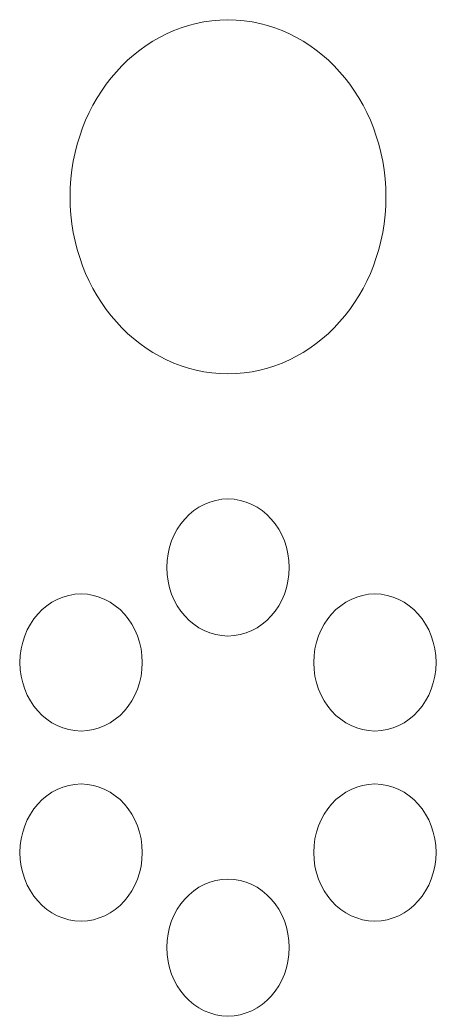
# Model space of a CAD drawing. Header units: millimetres. Extents: x -1200 to 1200, y -590 to 590.
# Drawn here: x -684 to -465, y -581 to -54 of the extents above; entities that cross this region are included whole.
import ezdxf

# ---------------------------------------------------------------- set-up
doc = ezdxf.new("R2010")
doc.units = ezdxf.units.MM
doc.header["$MEASUREMENT"] = 0
doc.layers.add('Layer 1', color=7, linetype='Continuous')

msp = doc.modelspace()

# ---------------------------------------------------------------- linework, layer by layer
at = {"layer": 'Layer 1', "color": 250, "lineweight": 9}
for points, knots in [([(-657.8992, -147.5223), (-657.8992, -147.5223), (-657.7877, -142.7006), (-657.7877, -142.7006), (-657.7877, -142.7006), (-657.4703, -137.9461), (-657.4703, -137.9461), (-657.4703, -137.9461), (-656.9386, -133.2638), (-656.9386, -133.2638), (-656.9386, -133.2638), (-656.2009, -128.6632), (-656.2009, -128.6632), (-656.2009, -128.6632), (-655.2703, -124.1443), (-655.2703, -124.1443), (-655.2703, -124.1443), (-654.1466, -119.712), (-654.1466, -119.712), (-654.1466, -119.712), (-652.8388, -115.3709), (-652.8388, -115.3709), (-652.8388, -115.3709), (-651.3464, -111.1309), (-651.3464, -111.1309), (-651.3464, -111.1309), (-649.6783, -106.9918), (-649.6783, -106.9918), (-649.6783, -106.9918), (-647.8342, -102.9633), (-647.8342, -102.9633), (-647.8342, -102.9633), (-645.8272, -99.0453), (-645.8272, -99.0453), (-645.8272, -99.0453), (-643.6575, -95.2523), (-643.6575, -95.2523), (-643.6575, -95.2523), (-641.3331, -91.5843), (-641.3331, -91.5843), (-641.3331, -91.5843), (-638.8501, -88.0509), (-638.8501, -88.0509), (-638.8501, -88.0509), (-636.2256, -84.6522), (-636.2256, -84.6522), (-636.2256, -84.6522), (-633.4596, -81.4024), (-633.4596, -81.4024), (-633.4596, -81.4024), (-630.5693, -78.3017), (-630.5693, -78.3017), (-630.5693, -78.3017), (-627.5331, -75.3596), (-627.5331, -75.3596), (-627.5331, -75.3596), (-624.381, -72.5858), (-624.381, -72.5858), (-624.381, -72.5858), (-621.1091, -69.9754), (-621.1091, -69.9754), (-621.1091, -69.9754), (-617.7255, -67.5429), (-617.7255, -67.5429), (-617.7255, -67.5429), (-614.2347, -65.2931), (-614.2347, -65.2931), (-614.2347, -65.2931), (-610.6368, -63.2308), (-610.6368, -63.2308), (-610.6368, -63.2308), (-606.9445, -61.3559), (-606.9445, -61.3559), (-606.9445, -61.3559), (-603.1664, -59.683), (-603.1664, -59.683), (-603.1664, -59.683), (-599.2897, -58.2119), (-599.2897, -58.2119), (-599.2897, -58.2119), (-595.3359, -56.9572), (-595.3359, -56.9572), (-595.3359, -56.9572), (-591.3004, -55.9092), (-591.3004, -55.9092), (-591.3004, -55.9092), (-587.1965, -55.0872), (-587.1965, -55.0872), (-587.1965, -55.0872), (-583.0239, -54.491), (-583.0239, -54.491), (-583.0239, -54.491), (-578.7827, -54.1353), (-578.7827, -54.1353), (-578.7827, -54.1353), (-574.4815, -54.0151), (-574.4815, -54.0151), (-574.4815, -54.0151), (-570.1802, -54.1353), (-570.1802, -54.1353), (-570.1802, -54.1353), (-565.9434, -54.491), (-565.9434, -54.491), (-565.9434, -54.491), (-561.7706, -55.0872), (-561.7706, -55.0872), (-561.7706, -55.0872), (-557.6624, -55.9092), (-557.6624, -55.9092), (-557.6624, -55.9092), (-553.6312, -56.9572), (-553.6312, -56.9572), (-553.6312, -56.9572), (-549.6731, -58.2119), (-549.6731, -58.2119), (-549.6731, -58.2119), (-545.805, -59.683), (-545.805, -59.683), (-545.805, -59.683), (-542.0185, -61.3559), (-542.0185, -61.3559), (-542.0185, -61.3559), (-538.3261, -63.2308), (-538.3261, -63.2308), (-538.3261, -63.2308), (-534.7324, -65.2931), (-534.7324, -65.2931), (-534.7324, -65.2931), (-531.2416, -67.5429), (-531.2416, -67.5429), (-531.2416, -67.5429), (-527.858, -69.9754), (-527.858, -69.9754), (-527.858, -69.9754), (-524.5818, -72.5858), (-524.5818, -72.5858), (-524.5818, -72.5858), (-521.4298, -75.3596), (-521.4298, -75.3596), (-521.4298, -75.3596), (-518.4023, -78.3017), (-518.4023, -78.3017), (-518.4023, -78.3017), (-515.5033, -81.4024), (-515.5033, -81.4024), (-515.5033, -81.4024), (-512.733, -84.657), (-512.733, -84.657), (-512.733, -84.657), (-510.1128, -88.0509), (-510.1128, -88.0509), (-510.1128, -88.0509), (-507.6341, -91.5843), (-507.6341, -91.5843), (-507.6341, -91.5843), (-505.3055, -95.2523), (-505.3055, -95.2523), (-505.3055, -95.2523), (-503.1356, -99.0453), (-503.1356, -99.0453), (-503.1356, -99.0453), (-501.1287, -102.9633), (-501.1287, -102.9633), (-501.1287, -102.9633), (-499.2887, -106.9918), (-499.2887, -106.9918), (-499.2887, -106.9918), (-497.6164, -111.1309), (-497.6164, -111.1309), (-497.6164, -111.1309), (-496.1284, -115.3709), (-496.1284, -115.3709), (-496.1284, -115.3709), (-494.8161, -119.712), (-494.8161, -119.712), (-494.8161, -119.712), (-493.6925, -124.1395), (-493.6925, -124.1395), (-493.6925, -124.1395), (-492.7619, -128.6632), (-492.7619, -128.6632), (-492.7619, -128.6632), (-492.0245, -133.2638), (-492.0245, -133.2638), (-492.0245, -133.2638), (-491.5012, -137.9461), (-491.5012, -137.9461), (-491.5012, -137.9461), (-491.1752, -142.7006), (-491.1752, -142.7006), (-491.1752, -142.7006), (-491.0681, -147.5223), (-491.0681, -147.5223), (-491.0681, -147.5223), (-491.1752, -152.344), (-491.1752, -152.344), (-491.1752, -152.344), (-491.5012, -157.0985), (-491.5012, -157.0985), (-491.5012, -157.0985), (-492.0245, -161.776), (-492.0245, -161.776), (-492.0245, -161.776), (-492.7619, -166.3814), (-492.7619, -166.3814), (-492.7619, -166.3814), (-493.6925, -170.9003), (-493.6925, -170.9003), (-493.6925, -170.9003), (-494.8161, -175.3279), (-494.8161, -175.3279), (-494.8161, -175.3279), (-496.1284, -179.6689), (-496.1284, -179.6689), (-496.1284, -179.6689), (-497.6164, -183.9137), (-497.6164, -183.9137), (-497.6164, -183.9137), (-499.2887, -188.048), (-499.2887, -188.048), (-499.2887, -188.048), (-501.1287, -192.0765), (-501.1287, -192.0765), (-501.1287, -192.0765), (-503.1356, -195.9945), (-503.1356, -195.9945), (-503.1356, -195.9945), (-505.3055, -199.7875), (-505.3055, -199.7875), (-505.3055, -199.7875), (-507.6341, -203.4555), (-507.6341, -203.4555), (-507.6341, -203.4555), (-510.1128, -206.9937), (-510.1128, -206.9937), (-510.1128, -206.9937), (-512.733, -210.3877), (-512.733, -210.3877), (-512.733, -210.3877), (-515.5033, -213.6374), (-515.5033, -213.6374), (-515.5033, -213.6374), (-518.4023, -216.7429), (-518.4023, -216.7429), (-518.4023, -216.7429), (-521.4298, -219.6801), (-521.4298, -219.6801), (-521.4298, -219.6801), (-524.5818, -222.4588), (-524.5818, -222.4588), (-524.5818, -222.4588), (-527.858, -225.0692), (-527.858, -225.0692), (-527.858, -225.0692), (-531.2416, -227.5017), (-531.2416, -227.5017), (-531.2416, -227.5017), (-534.7324, -229.7515), (-534.7324, -229.7515), (-534.7324, -229.7515), (-538.3261, -231.8138), (-538.3261, -231.8138), (-538.3261, -231.8138), (-542.0185, -233.6887), (-542.0185, -233.6887), (-542.0185, -233.6887), (-545.805, -235.3616), (-545.805, -235.3616), (-545.805, -235.3616), (-549.6731, -236.8279), (-549.6731, -236.8279), (-549.6731, -236.8279), (-553.6312, -238.0874), (-553.6312, -238.0874), (-553.6312, -238.0874), (-557.6624, -239.1306), (-557.6624, -239.1306), (-557.6624, -239.1306), (-561.7706, -239.9479), (-561.7706, -239.9479), (-561.7706, -239.9479), (-565.9434, -240.5439), (-565.9434, -240.5439), (-565.9434, -240.5439), (-570.1802, -240.9093), (-570.1802, -240.9093), (-570.1802, -240.9093), (-574.4815, -241.0295), (-574.4815, -241.0295), (-574.4815, -241.0295), (-578.7827, -240.9093), (-578.7827, -240.9093), (-578.7827, -240.9093), (-583.0239, -240.5439), (-583.0239, -240.5439), (-583.0239, -240.5439), (-587.1965, -239.9479), (-587.1965, -239.9479), (-587.1965, -239.9479), (-591.3047, -239.1306), (-591.3047, -239.1306), (-591.3047, -239.1306), (-595.3359, -238.0874), (-595.3359, -238.0874), (-595.3359, -238.0874), (-599.2897, -236.8279), (-599.2897, -236.8279), (-599.2897, -236.8279), (-603.1578, -235.3616), (-603.1578, -235.3616), (-603.1578, -235.3616), (-606.9445, -233.6887), (-606.9445, -233.6887), (-606.9445, -233.6887), (-610.6368, -231.8138), (-610.6368, -231.8138), (-610.6368, -231.8138), (-614.2347, -229.7515), (-614.2347, -229.7515), (-614.2347, -229.7515), (-617.7255, -227.5017), (-617.7255, -227.5017), (-617.7255, -227.5017), (-621.1091, -225.0692), (-621.1091, -225.0692), (-621.1091, -225.0692), (-624.381, -222.4588), (-624.381, -222.4588), (-624.381, -222.4588), (-627.5331, -219.6801), (-627.5331, -219.6801), (-627.5331, -219.6801), (-630.5693, -216.7429), (-630.5693, -216.7429), (-630.5693, -216.7429), (-633.4596, -213.6374), (-633.4596, -213.6374), (-633.4596, -213.6374), (-636.2256, -210.3877), (-636.2256, -210.3877), (-636.2256, -210.3877), (-638.8501, -206.9937), (-638.8501, -206.9937), (-638.8501, -206.9937), (-641.3331, -203.4555), (-641.3331, -203.4555), (-641.3331, -203.4555), (-643.6575, -199.7875), (-643.6575, -199.7875), (-643.6575, -199.7875), (-645.8272, -195.9945), (-645.8272, -195.9945), (-645.8272, -195.9945), (-647.8342, -192.0765), (-647.8342, -192.0765), (-647.8342, -192.0765), (-649.6783, -188.048), (-649.6783, -188.048), (-649.6783, -188.048), (-651.3464, -183.9137), (-651.3464, -183.9137), (-651.3464, -183.9137), (-652.8388, -179.6689), (-652.8388, -179.6689), (-652.8388, -179.6689), (-654.1466, -175.3279), (-654.1466, -175.3279), (-654.1466, -175.3279), (-655.2703, -170.9003), (-655.2703, -170.9003), (-655.2703, -170.9003), (-656.2009, -166.3766), (-656.2009, -166.3766), (-656.2009, -166.3766), (-656.9386, -161.776), (-656.9386, -161.776), (-656.9386, -161.776), (-657.4703, -157.0985), (-657.4703, -157.0985), (-657.4703, -157.0985), (-657.7877, -152.344), (-657.7877, -152.344), (-657.7877, -152.344), (-657.8992, -147.5223), (-657.8992, -147.5223)], [0, 0, 0, 0, 0.0078125, 0.0078125, 0.0078125, 0.015625, 0.015625, 0.015625, 0.0234375, 0.0234375, 0.0234375, 0.03125, 0.03125, 0.03125, 0.0390625, 0.0390625, 0.0390625, 0.046875, 0.046875, 0.046875, 0.0546875, 0.0546875, 0.0546875, 0.0625, 0.0625, 0.0625, 0.0703125, 0.0703125, 0.0703125, 0.078125, 0.078125, 0.078125, 0.0859375, 0.0859375, 0.0859375, 0.09375, 0.09375, 0.09375, 0.1015625, 0.1015625, 0.1015625, 0.109375, 0.109375, 0.109375, 0.1171875, 0.1171875, 0.1171875, 0.125, 0.125, 0.125, 0.1328125, 0.1328125, 0.1328125, 0.140625, 0.140625, 0.140625, 0.1484375, 0.1484375, 0.1484375, 0.15625, 0.15625, 0.15625, 0.1640625, 0.1640625, 0.1640625, 0.171875, 0.171875, 0.171875, 0.1796875, 0.1796875, 0.1796875, 0.1875, 0.1875, 0.1875, 0.1953125, 0.1953125, 0.1953125, 0.203125, 0.203125, 0.203125, 0.2109375, 0.2109375, 0.2109375, 0.21875, 0.21875, 0.21875, 0.2265625, 0.2265625, 0.2265625, 0.234375, 0.234375, 0.234375, 0.2421875, 0.2421875, 0.2421875, 0.25, 0.25, 0.25, 0.2578125, 0.2578125, 0.2578125, 0.265625, 0.265625, 0.265625, 0.2734375, 0.2734375, 0.2734375, 0.28125, 0.28125, 0.28125, 0.2890625, 0.2890625, 0.2890625, 0.296875, 0.296875, 0.296875, 0.3046875, 0.3046875, 0.3046875, 0.3125, 0.3125, 0.3125, 0.3203125, 0.3203125, 0.3203125, 0.328125, 0.328125, 0.328125, 0.3359375, 0.3359375, 0.3359375, 0.34375, 0.34375, 0.34375, 0.3515625, 0.3515625, 0.3515625, 0.359375, 0.359375, 0.359375, 0.3671875, 0.3671875, 0.3671875, 0.375, 0.375, 0.375, 0.3828125, 0.3828125, 0.3828125, 0.390625, 0.390625, 0.390625, 0.3984375, 0.3984375, 0.3984375, 0.40625, 0.40625, 0.40625, 0.4140625, 0.4140625, 0.4140625, 0.421875, 0.421875, 0.421875, 0.4296875, 0.4296875, 0.4296875, 0.4375, 0.4375, 0.4375, 0.4453125, 0.4453125, 0.4453125, 0.453125, 0.453125, 0.453125, 0.4609375, 0.4609375, 0.4609375, 0.46875, 0.46875, 0.46875, 0.4765625, 0.4765625, 0.4765625, 0.484375, 0.484375, 0.484375, 0.4921875, 0.4921875, 0.4921875, 0.5, 0.5, 0.5, 0.5078125, 0.5078125, 0.5078125, 0.515625, 0.515625, 0.515625, 0.5234375, 0.5234375, 0.5234375, 0.53125, 0.53125, 0.53125, 0.5390625, 0.5390625, 0.5390625, 0.546875, 0.546875, 0.546875, 0.5546875, 0.5546875, 0.5546875, 0.5625, 0.5625, 0.5625, 0.5703125, 0.5703125, 0.5703125, 0.578125, 0.578125, 0.578125, 0.5859375, 0.5859375, 0.5859375, 0.59375, 0.59375, 0.59375, 0.6015625, 0.6015625, 0.6015625, 0.609375, 0.609375, 0.609375, 0.6171875, 0.6171875, 0.6171875, 0.625, 0.625, 0.625, 0.6328125, 0.6328125, 0.6328125, 0.640625, 0.640625, 0.640625, 0.6484375, 0.6484375, 0.6484375, 0.65625, 0.65625, 0.65625, 0.6640625, 0.6640625, 0.6640625, 0.671875, 0.671875, 0.671875, 0.6796875, 0.6796875, 0.6796875, 0.6875, 0.6875, 0.6875, 0.6953125, 0.6953125, 0.6953125, 0.703125, 0.703125, 0.703125, 0.7109375, 0.7109375, 0.7109375, 0.71875, 0.71875, 0.71875, 0.7265625, 0.7265625, 0.7265625, 0.734375, 0.734375, 0.734375, 0.7421875, 0.7421875, 0.7421875, 0.75, 0.75, 0.75, 0.7578125, 0.7578125, 0.7578125, 0.765625, 0.765625, 0.765625, 0.7734375, 0.7734375, 0.7734375, 0.78125, 0.78125, 0.78125, 0.7890625, 0.7890625, 0.7890625, 0.796875, 0.796875, 0.796875, 0.8046875, 0.8046875, 0.8046875, 0.8125, 0.8125, 0.8125, 0.8203125, 0.8203125, 0.8203125, 0.828125, 0.828125, 0.828125, 0.8359375, 0.8359375, 0.8359375, 0.84375, 0.84375, 0.84375, 0.8515625, 0.8515625, 0.8515625, 0.859375, 0.859375, 0.859375, 0.8671875, 0.8671875, 0.8671875, 0.875, 0.875, 0.875, 0.8828125, 0.8828125, 0.8828125, 0.890625, 0.890625, 0.890625, 0.8984375, 0.8984375, 0.8984375, 0.90625, 0.90625, 0.90625, 0.9140625, 0.9140625, 0.9140625, 0.921875, 0.921875, 0.921875, 0.9296875, 0.9296875, 0.9296875, 0.9375, 0.9375, 0.9375, 0.9453125, 0.9453125, 0.9453125, 0.953125, 0.953125, 0.953125, 0.9609375, 0.9609375, 0.9609375, 0.96875, 0.96875, 0.96875, 0.9765625, 0.9765625, 0.9765625, 0.984375, 0.984375, 0.984375, 0.9921875, 0.9921875, 0.9921875, 1, 1, 1, 1]), ([(-606.7944, -343.435), (-606.7944, -323.4317), (-592.3297, -307.2119), (-574.4815, -307.2119), (-556.6418, -307.2119), (-542.1685, -323.4317), (-542.1685, -343.435), (-542.1685, -363.4383), (-556.6418, -379.6581), (-574.4815, -379.6581), (-592.3297, -379.6581), (-606.7944, -363.4383), (-606.7944, -343.435)], [0, 0, 0, 0, 0.25, 0.25, 0.25, 0.5, 0.5, 0.5, 0.75, 0.75, 0.75, 1, 1, 1, 1]), ([(-684.3927, -393.6619), (-684.3927, -373.6538), (-669.9237, -357.4387), (-652.0797, -357.4387), (-634.2402, -357.4387), (-619.7668, -373.6538), (-619.7668, -393.6619), (-619.7668, -413.6603), (-634.2402, -429.8754), (-652.0797, -429.8754), (-669.9237, -429.8754), (-684.3927, -413.6603), (-684.3927, -393.6619)], [0, 0, 0, 0, 0.25, 0.25, 0.25, 0.5, 0.5, 0.5, 0.75, 0.75, 0.75, 1, 1, 1, 1]), ([(-529.1961, -393.6619), (-529.1961, -373.6538), (-514.7314, -357.4387), (-496.8832, -357.4387), (-479.0435, -357.4387), (-464.5701, -373.6538), (-464.5701, -393.6619), (-464.5701, -413.6603), (-479.0435, -429.8754), (-496.8832, -429.8754), (-514.7314, -429.8754), (-529.1961, -413.6603), (-529.1961, -393.6619)], [0, 0, 0, 0, 0.25, 0.25, 0.25, 0.5, 0.5, 0.5, 0.75, 0.75, 0.75, 1, 1, 1, 1]), ([(-684.3927, -494.1012), (-684.3927, -474.1028), (-669.9237, -457.878), (-652.0797, -457.878), (-634.2402, -457.878), (-619.7668, -474.1028), (-619.7668, -494.1012), (-619.7668, -514.0997), (-634.2402, -530.3244), (-652.0797, -530.3244), (-669.9237, -530.3244), (-684.3927, -514.0997), (-684.3927, -494.1012)], [0, 0, 0, 0, 0.25, 0.25, 0.25, 0.5, 0.5, 0.5, 0.75, 0.75, 0.75, 1, 1, 1, 1]), ([(-529.1961, -494.1012), (-529.1961, -474.1028), (-514.7314, -457.878), (-496.8832, -457.878), (-479.0435, -457.878), (-464.5701, -474.1028), (-464.5701, -494.1012), (-464.5701, -514.0997), (-479.0435, -530.3244), (-496.8832, -530.3244), (-514.7314, -530.3244), (-529.1961, -514.0997), (-529.1961, -494.1012)], [0, 0, 0, 0, 0.25, 0.25, 0.25, 0.5, 0.5, 0.5, 0.75, 0.75, 0.75, 1, 1, 1, 1]), ([(-606.7944, -544.3233), (-606.7944, -524.3249), (-592.3297, -508.1001), (-574.4815, -508.1001), (-556.6418, -508.1001), (-542.1685, -524.3249), (-542.1685, -544.3233), (-542.1685, -564.3265), (-556.6418, -580.5465), (-574.4815, -580.5465), (-592.3297, -580.5465), (-606.7944, -564.3265), (-606.7944, -544.3233)], [0, 0, 0, 0, 0.25, 0.25, 0.25, 0.5, 0.5, 0.5, 0.75, 0.75, 0.75, 1, 1, 1, 1])]:
    msp.add_open_spline(points, degree=3, knots=knots, dxfattribs=at)

doc.saveas('drawing.dxf')
